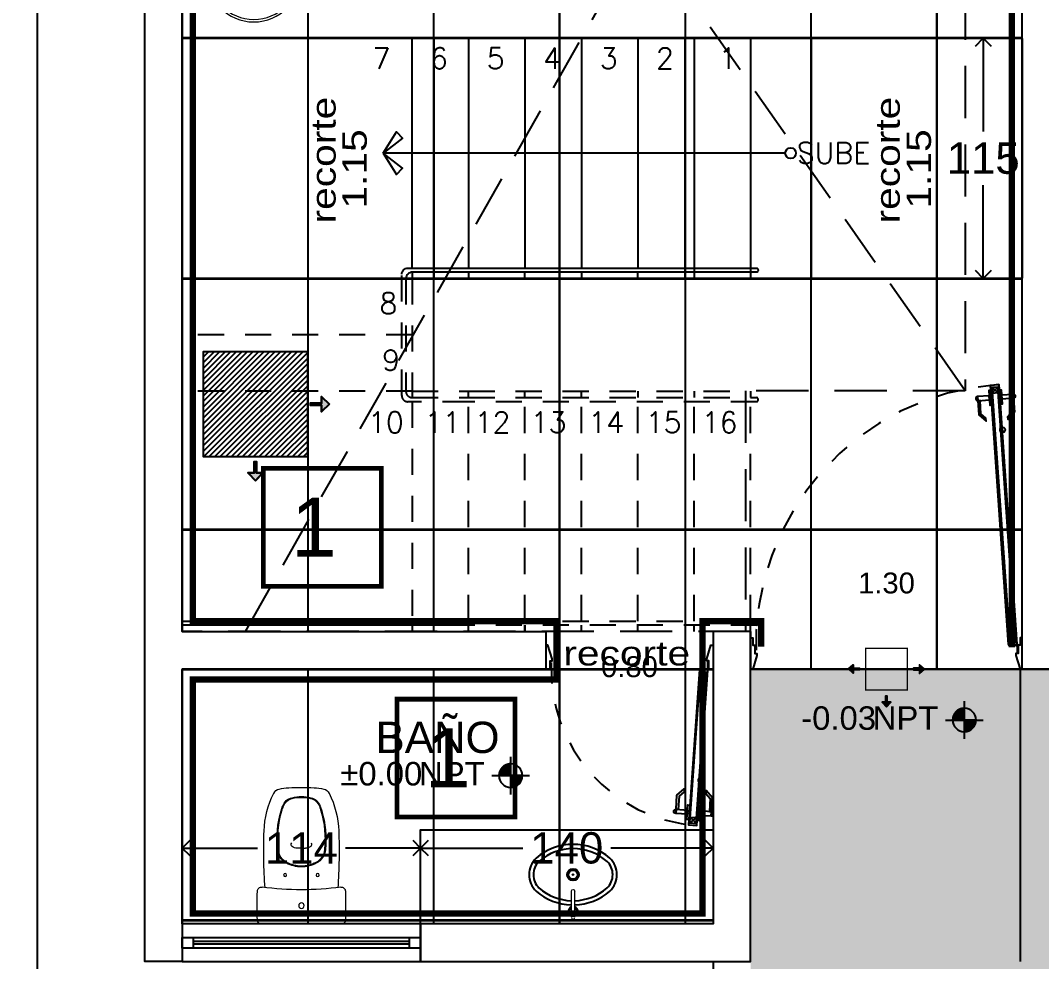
# Model space of a CAD drawing. Header units: metres. Extents: x 231 to 394, y -324 to -29.
# Drawn here: x 271.679 to 276.566, y -72.272 to -67.767 of the extents above; entities that cross this region are included whole.
import ezdxf
from ezdxf.enums import TextEntityAlignment as Align

# ---------------------------------------------------------------- set-up
doc = ezdxf.new("R2010")
doc.units = ezdxf.units.M
doc.header["$PDMODE"] = 35
for name, pattern in [('AR-01-REC$0$ACAD_ISO07W100', [3, 0, -3]), ('AR-01-REC$0$DASHED2', [0.375, 0.25, -0.125]), ('AR-01-REC$0$HIDDEN', [0.375, 0.25, -0.125]), ('DASHED2', [0.375, 0.25, -0.125]), ('HIDDEN', [0.375, 0.25, -0.125])]:
    doc.linetypes.add(name, pattern=pattern)
for name, color, linetype in [('A-ACABADOS PISOS', 1, 'Continuous'), ('A-CAMBIO DE ACABADO', 1, 'Continuous'), ('A-DESPIECE', 5, 'Continuous'), ('A-ESCALON', 1, 'Continuous'), ('A-EXTERIOR', 8, 'Continuous'), ('A-PISO', 30, 'Continuous'), ('A-PROY CERRAMIENTOS', 4, 'DASHED2'), ('A-TEXTOS', 7, 'Continuous'), ('A-TEXTOS 1', 8, 'Continuous'), ('A-ZOCLO', 30, 'Continuous'), ('AR-01-REC$0$A-DIM-VANOS', 8, 'Continuous'), ('AR-01-REC$0$A-ESCALON', 8, 'Continuous'), ('AR-01-REC$0$A-EXTERIOR', 8, 'Continuous'), ('AR-01-REC$0$A-MUEBLES FIJOS', 8, 'Continuous'), ('AR-01-REC$0$A-MUROS', 8, 'Continuous'), ('AR-01-REC$0$A-MUROS BAJOS', 8, 'Continuous'), ('AR-01-REC$0$A-PROY CERRAMIENTOS', 8, 'AR-01-REC$0$DASHED2'), ('AR-01-REC$0$A-PUERTAS', 8, 'Continuous'), ('AR-01-REC$0$A-TEXTOS', 8, 'Continuous'), ('AR-01-REC$0$A-VENTANAS', 8, 'Continuous'), ('AR-01-REC$0$Ar-Area', 8, 'Continuous'), ('AR-01-REC$0$Ar-Niveles', 8, 'Continuous'), ('AR-01-REC$0$Ar-Texto', 8, 'Continuous')]:
    doc.layers.add(name, color=color, linetype=linetype)
doc.layers.add('AR-01-REC$0$A-MUEBLES', color=8, linetype='Continuous', lineweight=0)
doc.styles.add('Anot_Arial', font='arial.ttf')
doc.styles.add('AR-01-REC$0$Anot_Arial', font='arial.ttf')
doc.styles.add('AR-01-REC$0$Standard', font='arial.ttf')
doc.styles.add('oK', font='romans.shx', dxfattribs={"height": 0.12})
doc.styles.get("Standard").update_dxf_attribs({"font": 'arial.ttf'})
doc.dimstyles.new('AR-01-REC$0$VANOS', dxfattribs={"dimtxt": 0.1, "dimasz": 0.05, "dimexe": 0, "dimexo": 0, "dimgap": 0.03, "dimtad": 0, "dimtih": 1, "dimtoh": 1, "dimzin": 0, "dimdsep": 46, "dimtxsty": 'AR-01-REC$0$Standard', "dimblk": 'AR-01-REC$0$_Dot', "dimcen": 0.09, "dimse1": 1, "dimse2": 1, "dimsd1": 1, "dimsd2": 1, "dimclrd": 256, "dimclre": 256, "dimclrt": 256, "dimazin": 0, "dimtfac": 1, "dimtix": 1, "dimtofl": 0, "dimtmove": 2, "dimatfit": 3, "dimldrblk": 'AR-01-REC$0$COTA', "dimfxl": 0, "dimtolj": 1, "dimtzin": 0, "dimlwd": 18, "dimarcsym": 0})
doc.dimstyles.new('DETALLE DE CAMBIOS', dxfattribs={"dimscale": 1.5, "dimtxt": 0.1, "dimasz": 0.05, "dimexe": 0.18, "dimexo": 0.0625, "dimgap": 0.035, "dimtad": 0, "dimtih": 1, "dimtoh": 1, "dimdec": 0, "dimlfac": 100, "dimzin": 0, "dimdsep": 46, "dimtxsty": 'Anot_Arial', "dimblk": 'OPEN90', "dimcen": 0.09, "dimse1": 1, "dimse2": 1, "dimclrd": 1, "dimclre": 4, "dimclrt": 1, "dimadec": 0, "dimazin": 0, "dimtfac": 1, "dimtdec": 0, "dimtix": 1, "dimtofl": 0, "dimtmove": 0, "dimatfit": 3, "dimldrblk": 'OPEN90', "dimfxl": 1, "dimtolj": 1, "dimtzin": 0, "dimarcsym": 0})
pattern_1 = [(0, (-2.923953, -1.1144057), (0, 0.0025), [])]

# ---------------------------------------------------------------- blocks, each defined once
blk = doc.blocks.new('AR-01-REC$0$Lámpara Piso 1')
at = {"layer": 'AR-01-REC$0$A-MUEBLES'}
for p, q in [((4242.8412, 1717.1998), (4242.8109, 1717.3207)), ((4242.8471, 1717.2009), (4242.8316, 1717.3245))]:
    blk.add_line(p, q, dxfattribs=at)
for radius in [0.2259, 0.2141, 0.1745, 0.0498, 0.0249]:
    blk.add_circle((4242.8532, 1717.1514), radius, dxfattribs=at)
blk = doc.blocks.new('*U72')
at = {"color": 0}
for p, q in [((-0.0659, -0.0643), (-0.026, -0.0671)), ((-0.0619, -0.0926), (-0.034, -0.0946)), ((-0.1086, -0.76), (-0.0807, -0.762)), ((-0.1165, -0.7875), (-0.0766, -0.7903))]:
    blk.add_line(p, q, dxfattribs=at)
at = {"color": 8, "linetype": 'ByBlock'}
for p, q in [((-0.0648, -0.576), (-0.0657, -0.59)), ((-0.0615, -0.5744), (-0.0628, -0.592))]:
    blk.add_line(p, q, dxfattribs=at)
at = {"color": 0}
for points in [[(-0.8, -0.0521), (-0.79, -0.0521), (-0.79, -0.0521), (-0.78, -0.0521), (-0.78, -0.0121), (-0.77, -0.0121), (-0.77, -0.0121), (-0.77, -0.0021), (-0.79, 0.0629), (-0.8, 0.0629), (-0.8, -0.0521)], [(0, -0.0521), (-0.01, -0.0521), (-0.01, -0.0521), (-0.02, -0.0521), (-0.02, -0.0121), (-0.03, -0.0121), (-0.03, -0.0121), (-0.03, -0.0021), (-0.01, 0.0629), (0, 0.0629), (0, -0.0521)], [(-0.025, -0.0471), (-0.025, -0.0121)], [(-0.1105, -0.7879), (-0.06, -0.0647)], [(-0.032, -0.0666), (-0.0826, -0.7899)], [(-0.0653, -0.0543), (-0.0649, -0.0493)], [(-0.03, -0.0518), (-0.0649, -0.0493)], [(-0.032, -0.0666), (-0.0619, -0.0926)], [(-0.034, -0.0946), (-0.06, -0.0647)], [(-0.0807, -0.762), (-0.1105, -0.7879)], [(-0.0826, -0.7899), (-0.1086, -0.76)]]:
    blk.add_lwpolyline(points, dxfattribs=at)
blk.add_lwpolyline([(-0.0253, -0.0571), (-0.0253, -0.0571), (-0.0653, -0.0543), (-0.1172, -0.7975), (-0.0773, -0.8003)], close=True, dxfattribs=at)
at = {"color": 8, "linetype": 'ByBlock'}
blk.add_lwpolyline([(-0.0599, -0.5959), (-0.0597, -0.5928, -1), (-0.0584, -0.5741), (-0.0582, -0.571, 1)], format="xyb", close=True, dxfattribs=at)
at = {"color": 0}
blk.add_lwpolyline([(-0.0582, -0.571), (-0.0599, -0.5959, 1)], format="xyb", close=True, dxfattribs=at)
at = {"color": 0, "linetype": 'ByBlock'}
blk.add_lwpolyline([(-0.0582, -0.571), (-0.0599, -0.5959, 1)], format="xyb", close=True, dxfattribs=at)
at = {"color": 8}
for points in [[(-0.1772, -0.7231), (-0.1725, -0.6558), (-0.1378, -0.6256), (-0.1388, -0.6397), (-0.1628, -0.6606), (-0.1672, -0.7238)], [(-0.0076, -0.735), (-0.0029, -0.6676), (-0.033, -0.633), (-0.034, -0.6471), (-0.0131, -0.6711), (-0.0176, -0.7343)], [(-0.1237, -0.7469), (-0.1786, -0.7431), (-0.1772, -0.7231), (-0.1223, -0.727)], [(-0.1155, -0.7725), (-0.1255, -0.7719), (-0.1206, -0.702), (-0.1106, -0.7027)], [(-0.0756, -0.7753), (-0.0656, -0.776), (-0.0607, -0.7062), (-0.0707, -0.7055)], [(-0.0639, -0.7511), (-0.009, -0.7549), (-0.0076, -0.735), (-0.0625, -0.7311)]]:
    blk.add_lwpolyline(points, close=True, dxfattribs=at)
for points in [[(-0.1772, -0.7231), (-0.1786, -0.7431, -1)], [(-0.0076, -0.735), (-0.009, -0.7549, 1)]]:
    blk.add_lwpolyline(points, format="xyb", close=True, dxfattribs=at)
at = {"color": 0}
blk.add_circle((-0.025, -0.0521), 0.005, dxfattribs=at)
at = {"color": 0, "linetype": 'AR-01-REC$0$ACAD_ISO07W100', "ltscale": 0.005}
blk.add_arc((-0.025, -0.0521), 0.75, 177.5868, 266, dxfattribs=at)
at = {"style": 'AR-01-REC$0$Anot_Arial', "flags": 1}
for tag, p in [('ESPACIO', (-0.8089, 0.5853)), ('TOPE', (-0.8089, 0.5124)), ('TIPO', (-0.8089, 0.4329)), ('NUMERO', (-0.8089, 0.3583)), ('MATERIAL', (-0.8089, 0.2753))]:
    blk.add_attdef(tag, p, '', height=0.0625, dxfattribs=at)
blk = doc.blocks.new('*U47')
at = {"color": 0}
for p, q in [((0.0659, -0.0943), (0.026, -0.0971)), ((0.0619, -0.1226), (0.034, -0.1246)), ((0.1514, -1.3163), (0.1115, -1.3191)), ((0.1435, -1.2888), (0.1155, -1.2907))]:
    blk.add_line(p, q, dxfattribs=at)
at = {"color": 8, "linetype": 'ByBlock'}
for p, q in [((0.0964, -1.1032), (0.0976, -1.1208)), ((0.0996, -1.1048), (0.1006, -1.1188))]:
    blk.add_line(p, q, dxfattribs=at)
at = {"color": 0}
for points in [[(0, -0.1171), (0.01, -0.1171), (0.01, -0.0821), (0.02, -0.0821), (0.02, -0.0421), (0.03, -0.0421), (0.03, -0.0421), (0.03, -0.0321), (0.01, 0.0329), (0, 0.0329), (0, -0.1171)], [(1.3, -0.1171), (1.29, -0.1171), (1.29, -0.0821), (1.28, -0.0821), (1.28, -0.0421), (1.27, -0.0421), (1.27, -0.0421), (1.27, -0.0321), (1.29, 0.0329), (1.3, 0.0329), (1.3, -0.1171)], [(0.025, -0.0771), (0.025, -0.0421)], [(0.03, -0.0818), (0.0649, -0.0793)], [(0.032, -0.0967), (0.0619, -0.1226)], [(0.032, -0.0967), (0.1175, -1.3187)], [(0.034, -0.1246), (0.06, -0.0947)], [(0.1454, -1.3167), (0.06, -0.0947)], [(0.0653, -0.0843), (0.0649, -0.0793)], [(0.1155, -1.2907), (0.1454, -1.3167)], [(0.1175, -1.3187), (0.1435, -1.2888)]]:
    blk.add_lwpolyline(points, dxfattribs=at)
blk.add_lwpolyline([(0.0253, -0.0871), (0.0253, -0.0871), (0.0653, -0.0843), (0.1521, -1.3263), (0.1122, -1.3291)], close=True, dxfattribs=at)
blk.add_lwpolyline([(0.093, -1.0998), (0.0948, -1.1247, -1)], format="xyb", close=True, dxfattribs=at)
at = {"color": 0, "linetype": 'ByBlock'}
blk.add_lwpolyline([(0.093, -1.0998), (0.0948, -1.1247, -1)], format="xyb", close=True, dxfattribs=at)
at = {"color": 8, "linetype": 'ByBlock'}
blk.add_lwpolyline([(0.0948, -1.1247), (0.0946, -1.1216, 1), (0.0932, -1.1029), (0.093, -1.0998, -1)], format="xyb", close=True, dxfattribs=at)
at = {"color": 8}
for points in [[(0.0425, -1.2638), (0.0378, -1.1964), (0.0679, -1.1617), (0.0689, -1.1758), (0.048, -1.1999), (0.0524, -1.2631)], [(0.2121, -1.2519), (0.2073, -1.1846), (0.1727, -1.1544), (0.1736, -1.1685), (0.1977, -1.1894), (0.2021, -1.2526)], [(0.0987, -1.2799), (0.0439, -1.2837), (0.0425, -1.2638), (0.0973, -1.2599)], [(0.1105, -1.3041), (0.1005, -1.3048), (0.0956, -1.235), (0.1056, -1.2343)], [(0.1504, -1.3013), (0.1603, -1.3006), (0.1554, -1.2308), (0.1455, -1.2315)], [(0.1586, -1.2757), (0.2135, -1.2719), (0.2121, -1.2519), (0.1572, -1.2557)]]:
    blk.add_lwpolyline(points, close=True, dxfattribs=at)
for points in [[(0.0425, -1.2638), (0.0439, -1.2837, -1)], [(0.2121, -1.2519), (0.2135, -1.2719, 1)]]:
    blk.add_lwpolyline(points, format="xyb", close=True, dxfattribs=at)
at = {"color": 0}
blk.add_circle((0.025, -0.0821), 0.005, dxfattribs=at)
at = {"color": 0, "linetype": 'AR-01-REC$0$ACAD_ISO07W100', "ltscale": 0.005}
blk.add_arc((0.025, -0.0821), 1.25, 274, 2.4132, dxfattribs=at)
at = {"style": 'AR-01-REC$0$Anot_Arial', "flags": 1}
for tag, p in [('ESPACIO', (0.5186, 0.5853)), ('TOPE', (0.5186, 0.5124)), ('TIPO', (0.5186, 0.4329)), ('NUMERO', (0.5186, 0.3583)), ('MATERIAL', (0.5186, 0.2753))]:
    blk.add_attdef(tag, p, '', height=0.0625, dxfattribs=at)
blk = doc.blocks.new('*U63')
at = {"color": 0}
for points in [[(0, -0.02), (0.8765, -0.02), (0.8765, 0.02), (0, 0.02)], [(0, -0.02), (0.04, -0.02), (0.04, 0.02), (0, 0.02)], [(0.8765, 0.02), (0.8365, 0.02), (0.8365, -0.02), (0.8765, -0.02)]]:
    blk.add_lwpolyline(points, close=True, dxfattribs=at)
at = {"color": 8}
for points in [[(0.04, 0.005), (0.8365, 0.005)], [(0.04, -0.005), (0.8365, -0.005)]]:
    blk.add_lwpolyline(points, dxfattribs=at)
at = {"style": 'AR-01-REC$0$Anot_Arial', "flags": 1}
for tag, p in [('ESPACIO', (0.1591, 0.4028)), ('TIPO', (0.1591, 0.3233)), ('NUMERO', (0.1591, 0.2487)), ('MATERIAL', (0.1591, 0.1668))]:
    blk.add_attdef(tag, p, '', height=0.0625, dxfattribs=at)
blk = doc.blocks.new('*U28')
at = {"layer": 'AR-01-REC$0$Ar-Niveles'}
h = blk.add_hatch(dxfattribs=at)
h.set_pattern_fill('_USER', color=256, scale=0.0025, style=0, pattern_type=0)
h.set_pattern_definition(pattern_1)
h.paths.add_polyline_path([(-2.549, -0.364), (-2.549, -0.739), (-2.174, -0.739, 0.414214)])
h = blk.add_hatch(dxfattribs=at)
h.set_pattern_fill('_USER', color=256, scale=0.0025, style=0, pattern_type=0)
h.set_pattern_definition(pattern_1)
h.paths.add_polyline_path([(-2.549, -0.364), (-2.549, -0.739), (-2.174, -0.739, 0.414214)])
h = blk.add_hatch(dxfattribs=at)
h.set_pattern_fill('_USER', color=256, scale=0.0025, style=0, pattern_type=0)
h.set_pattern_definition([(0, (-2.923953, -1.1144057), (0, 0.0025), [])])
h.paths.add_polyline_path([(-2.549, -0.739), (-2.924, -0.739, 0.414214), (-2.549, -1.114)])
for p, q in [((-2.549, -1.339), (-2.549, -0.139)), ((-1.949, -0.739), (-3.149, -0.739))]:
    blk.add_line(p, q, dxfattribs=at)
blk.add_circle((-2.549, -0.739), 0.375, dxfattribs=at)
at = {"layer": 'AR-01-REC$0$Ar-Area', "style": 'AR-01-REC$0$Anot_Arial', "flags": 1}
blk.add_attdef('ESP_AREA', text='', height=0.75, dxfattribs=at).set_placement((0, -2.5), align=Align.BOTTOM_CENTER)
at = {"layer": 'AR-01-REC$0$Ar-Niveles', "style": 'AR-01-REC$0$Anot_Arial'}
for tag, p in [('NIV_TIPO', (-1.78, -1.052)), ('VAL_NIV', (0.283, -1.052))]:
    blk.add_attdef(tag, p, '', height=0.75, dxfattribs=at)
at = {"layer": 'AR-01-REC$0$Ar-Texto', "style": 'AR-01-REC$0$Anot_Arial'}
for tag, p in [('ID_ESP01', (0, 1.5)), ('ID_ESP02', (0, 0))]:
    blk.add_attdef(tag, text='', height=1, dxfattribs=at).set_placement(p, align=Align.BOTTOM_CENTER)
blk = doc.blocks.new('AR-01-REC$0$GO-IN')
at = {"layer": 'AR-01-REC$0$A-MUEBLES'}
for p, q in [((-0.1971, 0), (0, 0)), ((0, 0), (0, 0)), ((0.1971, 0), (0, 0)), ((0, -0.372), (-0.0207, -0.372)), ((0, -0.372), (0.0207, -0.372))]:
    blk.add_line(p, q, dxfattribs=at)
for centre, radius in [((0, -0.09), 0.0135), ((-0.08, -0.24), 0.0075), ((0.08, -0.24), 0.0075)]:
    blk.add_circle(centre, radius, dxfattribs=at)
for centre, radius, start, end in [((2.285, -0.084), 2.502, 178.4999, 181.7705), ((-0.1971, -0.019), 0.019, 90, 178.4999), ((0.1971, -0.019), 0.019, 1.5001, 90), ((-2.285, -0.084), 2.502, 358.2295, 1.5001), ((-0.1958, -0.1607), 0.02, 181.7705, 277.4115), ((0, -1.666), 1.498, 90, 97.4115), ((2.315, -0.3602), 2.5, 175.7895, 182.2108), ((0, -1.666), 1.498, 82.5885, 90), ((-2.315, -0.3602), 2.5, 357.7892, 4.2105), ((0.1958, -0.1607), 0.02, 262.5885, 358.2295), ((-0.033, -0.3733), 0.085, 118.1012, 174.3336), ((0, -0.435), 0.155, 90, 118.1012), ((0, -0.435), 0.151, 90, 118.1012), ((0, -0.435), 0.155, 61.8988, 90), ((0, -0.435), 0.151, 61.8988, 90), ((0.033, -0.3733), 0.085, 5.6664, 61.8988), ((-0.033, -0.3733), 0.081, 118.1012, 174.3336), ((0.033, -0.3733), 0.081, 5.6664, 61.8988), ((0.38, -0.4142), 0.5, 174.3336, 196.4495), ((0.38, -0.4142), 0.496, 174.3336, 196.4495), ((-0.038, -0.39), 0.012, 128.2132, 217.5723), ((-0.0207, -0.412), 0.04, 90, 128.2132), ((0.0207, -0.412), 0.04, 51.7868, 90), ((0.038, -0.39), 0.012, 322.4277, 51.7868), ((-0.38, -0.4142), 0.496, 343.5505, 5.6664), ((-0.38, -0.4142), 0.5, 343.5505, 5.6664), ((0.2665, -0.4393), 0.45, 182.2108, 206.6241), ((-0.2665, -0.4393), 0.45, 333.3759, 357.7892), ((0.2649, -0.4482), 0.38, 196.4495, 200.1007), ((0.2649, -0.4482), 0.376, 196.4495, 200.1007), ((-0.031, -0.5565), 0.0649, 200.1007, 256.7352), ((-0.031, -0.5565), 0.0609, 200.1007, 256.7352), ((0.031, -0.5565), 0.0609, 283.2648, 339.8993), ((0.031, -0.5565), 0.0649, 283.2648, 339.8993), ((-0.2649, -0.4482), 0.376, 339.8993, 343.5505), ((-0.2649, -0.4482), 0.38, 339.8993, 343.5505), ((-0.1, -0.623), 0.04, 206.6241, 256.4771), ((0, -0.425), 0.2, 256.7352, 270), ((0, -0.425), 0.196, 256.7352, 270), ((0, -0.425), 0.196, 270, 283.2648), ((0, -0.425), 0.2, 270, 283.2648), ((0.1, -0.623), 0.04, 283.5229, 333.3759), ((-0.0509, -0.4188), 0.25, 256.477, 267.3481), ((0, 0.68), 1.35, 267.3481, 270), ((0, 0.68), 1.35, 270, 272.6519), ((0.0509, -0.4188), 0.25, 272.6519, 283.523)]:
    blk.add_arc(centre, radius, start, end, dxfattribs=at)
blk = doc.blocks.new('*D88')
at = {"layer": 'Defpoints', "color": 0, "transparency": 16777216}
for p in [(275.1735, -70.4607), (275.1735, -70.8723), (276.4735, -70.8723)]:
    blk.add_point(p, dxfattribs=at)
at = {"layer": 'AR-01-REC$0$A-DIM-VANOS', "transparency": 16777216, "insert": (275.8235, -70.4607), "char_height": 0.1, "attachment_point": 5, "style": 'AR-01-REC$0$Standard'}
blk.add_mtext('\\A1;1.30', dxfattribs=at)
blk = doc.blocks.new('AR-01-REC$0$_Dot')
at = {"color": 0, "linetype": 'ByBlock', "lineweight": -2}
blk.add_line((-0.5, 0), (-1, 0), dxfattribs=at)
at = {"color": 0, "linetype": 'ByBlock', "const_width": 0.5}
blk.add_lwpolyline([(-0.25, 0, 1), (0.25, 0, 1)], format="xyb", close=True, dxfattribs=at)
blk = doc.blocks.new('AR-01-REC$0$COTA')
blk.add_line((-2.926, 0), (0, 0))
blk.add_lwpolyline([(-1.414, 0), (-1.414, -0.354), (0, -0.354), (0, 0)], close=True)
blk.add_solid([(-1.414, 0), (-1.414, -0.354), (0, 0), (0, -0.354)])
blk = doc.blocks.new('*D75')
at = {"layer": 'Defpoints', "color": 0, "transparency": 16777216}
for p in [(274.1935, -70.6923), (274.9935, -70.6923), (274.1935, -70.8612)]:
    blk.add_point(p, dxfattribs=at)
at = {"layer": 'AR-01-REC$0$A-DIM-VANOS', "transparency": 16777216, "insert": (274.5935, -70.8612), "char_height": 0.1, "attachment_point": 5, "style": 'AR-01-REC$0$Standard'}
blk.add_mtext('\\A1;0.80', dxfattribs=at)
blk = doc.blocks.new('*D76')
at = {"layer": 'Defpoints', "color": 0, "transparency": 16777216}
for p in [(272.4535, -71.9756), (272.4535, -72.0923), (284.0875, -72.0923)]:
    blk.add_point(p, dxfattribs=at)
at = {"layer": 'AR-01-REC$0$A-DIM-VANOS', "transparency": 16777216, "insert": (278.2705, -71.9756), "char_height": 0.1, "attachment_point": 5, "style": 'AR-01-REC$0$Standard'}
blk.add_mtext('\\A1;11.63', dxfattribs=at)
blk = doc.blocks.new('A$C7F1E1069')
h = blk.add_hatch(color=1)
h.dxf.hatch_style = 1
h.paths.add_polyline_path([(-0.225, 0), (-0.225, 0.225), (0.225, 0.225), (0.225, 0)])
at = {"color": 1, "const_width": 0.015}
for points in [[(-0.225, 0), (-0.225, 0.225), (0.225, 0.225), (0.225, 0)], [(0.225, -0.225), (0.225, 0), (-0.225, 0), (-0.225, -0.225)]]:
    blk.add_lwpolyline(points, close=True, dxfattribs=at)
blk = doc.blocks.new('r')
h = blk.add_hatch(color=5)
h.dxf.hatch_style = 1
h.paths.add_polyline_path([(1655.762, 468.449), (1655.668, 468.348), (1655.746, 468.348), (1655.746, 468.2), (1655.778, 468.2), (1655.778, 468.348), (1655.856, 468.348)])
at = {"color": 5}
for points in [[(1655.762, 468.456), (1655.658, 468.343), (1655.742, 468.343), (1655.742, 468.196), (1655.782, 468.196), (1655.782, 468.343), (1655.866, 468.343)], [(1655.762, 468.449), (1655.668, 468.348), (1655.746, 468.348), (1655.746, 468.2), (1655.778, 468.2), (1655.778, 468.348), (1655.856, 468.348)]]:
    blk.add_lwpolyline(points, close=True, dxfattribs=at)
blk = doc.blocks.new('CAMBIO DE PISO')
at = {"layer": 'A-CAMBIO DE ACABADO', "xscale": 0.7388581055550709, "yscale": 0.7388581055550709, "zscale": 0.7388581055550709}
blk.add_blockref('A$C7F1E1069', (183.6012, 19.2264), dxfattribs=at)
at = {"layer": 'A-DESPIECE', "xscale": -0.3310084312886717, "yscale": 0.3310084312886717, "zscale": 0.3310084312886717}
blk.add_blockref('r', (731.6723, -135.5343), dxfattribs=at)
at = {"layer": 'A-DESPIECE', "yscale": 0.3310084312886717, "zscale": 0.3310084312886717}
for p, xscale, rotation in [((338.3619, -528.8457), 0.3310084312886717, 90), ((28.8405, -528.8447), -0.3310084312886717, 270)]:
    blk.add_blockref('r', p, dxfattribs=dict(at, xscale=xscale, rotation=rotation))
blk = doc.blocks.new('FLCH')
for points in [[(0, 1.95), (-0.1022, 1.8866), (-0.0718, 1.8576), (0, 1.95)], [(0, 1.95), (0.1022, 1.8866), (0.0718, 1.8576), (0, 1.95)], [(0, 0.0256), (0, 1.95)]]:
    blk.add_lwpolyline(points)
blk.add_circle((0, 0), 0.0256)
blk = doc.blocks.new('_Open90')
at = {"color": 0, "linetype": 'ByBlock', "lineweight": -2}
for p, q in [((0, 0), (-1, 0)), ((-0.5, 0.5), (0, 0)), ((0, 0), (-0.5, -0.5))]:
    blk.add_line(p, q, dxfattribs=at)
blk = doc.blocks.new('*D116')
at = {"layer": 'A-PISO', "color": 1, "lineweight": -2, "ltscale": 100, "transparency": 16777216}
for p, q in [((276.2865, -67.9273), (276.2865, -68.2982)), ((276.2865, -68.9273), (276.2865, -68.5563))]:
    blk.add_line(p, q, dxfattribs=at)
at = {"layer": 'Defpoints', "color": 0, "ltscale": 100, "transparency": 16777216}
for p in [(276.4735, -67.8523), (276.2865, -69.0023), (276.4235, -69.0023)]:
    blk.add_point(p, dxfattribs=at)
at = {"layer": 'A-PISO', "color": 1, "lineweight": -2, "ltscale": 100, "transparency": 16777216, "xscale": 0.07500000000000001, "yscale": 0.07500000000000001, "zscale": 0.07500000000000001}
for p, rotation in [((276.2865, -67.8523), 90), ((276.2865, -69.0023), 270)]:
    blk.add_blockref('_Open90', p, dxfattribs=dict(at, rotation=rotation))
at = {"layer": 'A-PISO', "color": 1, "ltscale": 100, "transparency": 16777216, "insert": (276.2865, -68.4273), "char_height": 0.15, "attachment_point": 5, "style": 'Anot_Arial'}
blk.add_mtext('\\A1;115', dxfattribs=at)
blk = doc.blocks.new('*D135')
at = {"layer": 'A-PISO', "color": 1, "lineweight": -2, "ltscale": 100, "transparency": 16777216}
for p, q in [((273.6685, -71.729), (274.0826, -71.729)), ((274.9185, -71.729), (274.5044, -71.729))]:
    blk.add_line(p, q, dxfattribs=at)
at = {"layer": 'Defpoints', "color": 0, "ltscale": 100, "transparency": 16777216}
for p in [(274.9935, -71.729), (273.5935, -72.0923), (274.9935, -72.0923)]:
    blk.add_point(p, dxfattribs=at)
at = {"layer": 'A-PISO', "color": 1, "lineweight": -2, "ltscale": 100, "transparency": 16777216, "xscale": 0.07500000000000001, "yscale": 0.07500000000000001, "zscale": 0.07500000000000001, "rotation": 180}
blk.add_blockref('_Open90', (273.5935, -71.729), dxfattribs=at)
at = {"layer": 'A-PISO', "color": 1, "lineweight": -2, "ltscale": 100, "transparency": 16777216, "xscale": 0.07500000000000001, "yscale": 0.07500000000000001, "zscale": 0.07500000000000001}
blk.add_blockref('_Open90', (274.9935, -71.729), dxfattribs=at)
at = {"layer": 'A-PISO', "color": 1, "ltscale": 100, "transparency": 16777216, "insert": (274.2935, -71.729), "char_height": 0.15, "attachment_point": 5, "style": 'Anot_Arial'}
blk.add_mtext('\\A1;140', dxfattribs=at)
blk = doc.blocks.new('*D136')
at = {"layer": 'A-PISO', "color": 1, "lineweight": -2, "ltscale": 100, "transparency": 16777216}
for p, q in [((272.5285, -71.729), (272.8126, -71.729)), ((273.5185, -71.729), (273.2343, -71.729))]:
    blk.add_line(p, q, dxfattribs=at)
at = {"layer": 'Defpoints', "color": 0, "ltscale": 100, "transparency": 16777216}
for p in [(272.4535, -71.729), (273.5935, -71.729), (272.4535, -72.0923)]:
    blk.add_point(p, dxfattribs=at)
at = {"layer": 'A-PISO', "color": 1, "lineweight": -2, "ltscale": 100, "transparency": 16777216, "xscale": 0.07500000000000001, "yscale": 0.07500000000000001, "zscale": 0.07500000000000001, "rotation": 180}
blk.add_blockref('_Open90', (272.4535, -71.729), dxfattribs=at)
at = {"layer": 'A-PISO', "color": 1, "lineweight": -2, "ltscale": 100, "transparency": 16777216, "xscale": 0.07500000000000001, "yscale": 0.07500000000000001, "zscale": 0.07500000000000001}
blk.add_blockref('_Open90', (273.5935, -71.729), dxfattribs=at)
at = {"layer": 'A-PISO', "color": 1, "ltscale": 100, "transparency": 16777216, "insert": (273.0235, -71.729), "char_height": 0.15, "attachment_point": 5, "style": 'Anot_Arial'}
blk.add_mtext('\\A1;114', dxfattribs=at)

msp = doc.modelspace()

# ---------------------------------------------------------------- hatches: boundary and pattern name
at = {"layer": 'A-DESPIECE'}
h = msp.add_hatch(dxfattribs=at)
h.set_pattern_fill('ANSI31', color=256, scale=0.150068)
h.set_pattern_definition([(45, (257.991483, -64.761024), (-0.013264287, 0.013264287), [])])
h.paths.add_polyline_path([(272.5532, -69.3541), (272.5532, -69.8544), (273.0535, -69.8544), (273.0535, -69.3541)])
at = {"layer": 'A-EXTERIOR', "ltscale": 100, "transparency": 33554559}
h = msp.add_hatch(dxfattribs=at)
h.set_pattern_fill('AR-CONC', color=256, scale=0.0025)
h.set_pattern_definition([(50, (16.63057, 0), (0.45546167, -0.0398477), [0.047625, -0.523875]), (355, (16.63057, 0), (-0.08810855, 0.4776421), [0.0381, -0.41910146]), (100.45144, (16.66853, -0.0033), (0.3673531, 0.4377944), [0.040475, -0.4452256]), (46.1842, (16.63057, 0.127), (0.6776976, -0.1051058), [0.0714375, -0.7858125]), (96.63556, (16.68705, 0.11824), (0.5935103, 0.6185653), [0.0607126, -0.667839]), (351.18415, (16.6306, 0.127), (0.5935103, 0.6185653), [0.05715, -0.6286493]), (21, (16.69407, 0.09525), (0.379036, -0.255663), [0.047625, -0.523875]), (326, (16.69407, 0.09525), (0.1545051, 0.4604699), [0.0381, -0.4191]), (71.45144, (16.72566, 0.07394), (0.53354105, 0.2048069), [0.040475, -0.44522484]), (37.5, (16.63057, 0), (0.00772151, 0.2113876), [0, -0.41402, 0, -0.42545, 0, -0.4206875]), (7.5, (16.63057, 0), (0.16704916, 0.25045144), [0, -0.24257, 0, -0.404495, 0, -0.1603375]), (327.5, (16.48897, 0), (0.33897649, -0.01432186), [0, -0.15875, 0, -0.4953, 0, -0.657225]), (317.5, (16.42547, 0), (0.37032295, 0.06356623), [0, -0.206375, 0, -0.32893, 0, -0.466725])])
h.paths.add_polyline_path([(282.2735, -76.8723), (275.1735, -76.8723), (275.1735, -70.8723), (281.1935, -70.8723), (281.1935, -60.5523), (282.2735, -60.5523), (282.2735, -70.6923), (282.0935, -70.6923)])

# ---------------------------------------------------------------- linework, layer by layer
at = {"layer": 'A-ACABADOS PISOS'}
msp.add_lwpolyline([(271.7596, -55.2089), (293.173, -55.2089), (293.173, -86.2648), (271.7596, -86.2648)], close=True, dxfattribs=at)
at = {"layer": 'A-ACABADOS PISOS', "const_width": 0.0226}
for points in [[(273.4059, -70.4764), (272.8411, -70.4764), (272.8411, -69.9117), (273.4059, -69.9117)], [(274.0462, -71.5808), (273.4814, -71.5808), (273.4814, -71.016), (274.0462, -71.016)]]:
    msp.add_lwpolyline(points, close=True, dxfattribs=at)
at = {"layer": 'A-DESPIECE'}
msp.add_lwpolyline([(273.0535, -69.3541), (272.5532, -69.3541), (272.5532, -69.8544), (273.0535, -69.8544)], close=True, dxfattribs=at)
at = {"layer": 'A-ESCALON', "color": 8, "linetype": 'HIDDEN', "ltscale": 0.5}
msp.add_line((273.5535, -69.0023), (273.5535, -69.5723), dxfattribs=at)
at = {"layer": 'A-ESCALON', "color": 8, "linetype": 'HIDDEN', "ltscale": 0.25}
msp.add_line((275.1735, -70.6923), (275.1735, -70.6923), dxfattribs=at)
at = {"layer": 'A-ESCALON', "color": 8}
for points in [[(272.4535, -70.6623), (272.4535, -67.8523), (275.1735, -67.8523)], [(273.5535, -68.9523), (273.5535, -67.8523)], [(273.8235, -67.8523), (273.8235, -68.9523)], [(274.0935, -67.8523), (274.0935, -68.9523)], [(274.3635, -67.8523), (274.3635, -68.9523)], [(274.6335, -67.8523), (274.6335, -68.9523)], [(274.9035, -67.8523), (274.9035, -69.0023)], [(275.1735, -67.8523), (275.1735, -69.0023)], [(273.5535, -69.0023), (272.4535, -69.0023)], [(273.5535, -68.9723), (273.5535, -69.0023)], [(273.5535, -69.0023), (275.1735, -69.0023), (275.1735, -69.0023)], [(273.8235, -68.9723), (273.8235, -69.0023)], [(274.0935, -69.0023), (274.0935, -68.9723)], [(274.3635, -68.9723), (274.3635, -69.0023)], [(274.6335, -69.0023), (274.6335, -68.9723)], [(272.4535, -70.6423), (273.8235, -70.6423)], [(273.8235, -70.6623), (272.4535, -70.6623)], [(273.5535, -70.6623), (273.5535, -70.6923)]]:
    msp.add_lwpolyline(points, dxfattribs=at)
msp.add_lwpolyline([(273.5035, -68.9823, -0.414214), (273.5335, -68.9523), (275.2035, -68.9523, -0.643192), (275.2035, -68.9723), (273.5535, -68.9723, 0.414214), (273.5235, -69.0023)], format="xyb", dxfattribs=at)
at = {"layer": 'A-ESCALON', "color": 8, "linetype": 'HIDDEN', "ltscale": 0.5}
for points in [[(273.8235, -69.5923), (273.5335, -69.5923, -0.414214), (273.5035, -69.5623), (273.5035, -68.9823)], [(273.5235, -69.0023), (273.5235, -69.5423, 0.414214), (273.5535, -69.5723), (273.8235, -69.5723)], [(273.8235, -69.5723), (275.2035, -69.5723, -0.643192), (275.2035, -69.5923), (273.8235, -69.5923)], [(273.8235, -70.6423), (275.2035, -70.6423, -0.587505), (275.2035, -70.6623), (273.8235, -70.6623)]]:
    msp.add_lwpolyline(points, format="xyb", dxfattribs=at)
for points in [[(273.5535, -69.2723), (272.4535, -69.2723)], [(273.5535, -69.5423), (272.4535, -69.5423)], [(273.5535, -69.5423), (273.8235, -69.5423)], [(273.8235, -69.5723), (273.8235, -69.5423)], [(273.8235, -69.5423), (275.1735, -69.5423), (275.1735, -69.5723)], [(273.5535, -69.5923), (273.5535, -70.6423)], [(273.8235, -70.6423), (273.8235, -69.5923)], [(274.0935, -70.6423), (274.0935, -69.5923)], [(274.3635, -70.6423), (274.3635, -69.5923)], [(274.6335, -70.6423), (274.6335, -69.5923)], [(274.9035, -70.6423), (274.9035, -69.5923)], [(275.1735, -70.6423), (275.1735, -69.5923)], [(273.8235, -70.6923), (273.8235, -70.6623)], [(274.0935, -70.6923), (274.0935, -70.6623)], [(274.3635, -70.6923), (274.3635, -70.6623)], [(274.6335, -70.6923), (274.6335, -70.6623)], [(274.9035, -70.6923), (274.9035, -70.6623)], [(275.1735, -70.6923), (275.1735, -70.6623)]]:
    msp.add_lwpolyline(points, dxfattribs=at)
at = {"layer": 'A-ESCALON', "color": 8, "linetype": 'HIDDEN'}
for points in [[(274.0935, -69.5723), (274.0935, -69.5423)], [(274.3635, -69.5723), (274.3635, -69.5423)], [(274.6335, -69.5423), (274.6335, -69.5723)], [(274.9035, -69.5423), (274.9035, -69.5723)], [(275.1735, -70.6923), (272.4535, -70.6923)]]:
    msp.add_lwpolyline(points, dxfattribs=at)
at = {"layer": 'A-PISO', "ltscale": 100}
for p, q in [((275.1735, -70.6923), (275.1735, -70.8723)), ((274.9935, -72.2723), (275.1735, -72.2723))]:
    msp.add_line(p, q, dxfattribs=at)
at = {"layer": 'A-PISO', "color": 8, "ltscale": 100}
msp.add_line((276.4635, -70.8723), (276.4635, -72.2723), dxfattribs=at)
at = {"layer": 'A-PISO', "ltscale": 100}
msp.add_lwpolyline([(275.1735, -72.2723), (275.1735, -70.8723), (281.1935, -70.8723), (281.1935, -60.5523), (282.2735, -60.5523), (282.2735, -70.6923), (282.2735, -70.6923), (282.2735, -76.8723), (274.9935, -76.8722), (275.1735, -76.8722)], dxfattribs=at)
at = {"layer": 'A-PISO'}
for points in [[(272.4535, -66.6523), (273.0535, -66.6523), (273.0535, -67.8503), (272.4535, -67.8503)], [(273.0555, -66.6523), (273.6555, -66.6523), (273.6555, -67.8503), (273.0555, -67.8503)], [(273.6575, -66.6523), (274.2575, -66.6523), (274.2575, -67.8503), (273.6575, -67.8503)], [(274.2595, -66.6523), (274.8595, -66.6523), (274.8595, -67.8503), (274.2595, -67.8503)], [(274.8615, -66.6523), (275.4615, -66.6523), (275.4615, -67.8503), (274.8615, -67.8503)], [(275.4635, -66.6523), (276.0635, -66.6523), (276.0635, -67.8503), (275.4635, -67.8503)], [(272.4535, -67.8523), (273.0535, -67.8523), (273.0535, -69.0023), (272.4535, -69.0023)], [(273.0555, -67.8523), (273.6555, -67.8523), (273.6555, -69.0023), (273.0555, -69.0023)], [(273.6575, -67.8523), (274.2575, -67.8523), (274.2575, -69.0023), (273.6575, -69.0023)], [(274.2595, -67.8523), (274.8595, -67.8523), (274.8595, -69.0023), (274.2595, -69.0023)], [(274.8615, -67.8523), (275.4615, -67.8523), (275.4615, -69.0023), (274.8615, -69.0023)], [(275.4635, -67.8523), (276.0635, -67.8523), (276.0635, -69.0023), (275.4635, -69.0023)], [(272.4535, -69.0043), (273.0535, -69.0043), (273.0535, -70.2043), (272.4535, -70.2043)], [(273.0555, -69.0043), (273.6555, -69.0043), (273.6555, -70.2043), (273.0555, -70.2043)], [(273.6575, -69.0043), (274.2575, -69.0043), (274.2575, -70.2043), (273.6575, -70.2043)], [(274.2595, -69.0043), (274.8595, -69.0043), (274.8595, -70.2043), (274.2595, -70.2043)], [(274.8615, -69.0043), (275.4615, -69.0043), (275.4615, -70.2043), (274.8615, -70.2043)], [(275.4635, -69.0043), (276.0635, -69.0043), (276.0635, -70.2043), (275.4635, -70.2043)], [(274.2595, -70.2063), (274.8595, -70.2063), (274.8595, -70.8723), (274.2595, -70.8723)], [(272.4535, -70.8743), (273.0535, -70.8743), (273.0535, -72.0743), (272.4535, -72.0743)], [(273.0555, -70.8743), (273.6555, -70.8743), (273.6555, -72.0743), (273.0555, -72.0743)], [(273.6575, -70.8743), (274.2575, -70.8743), (274.2575, -72.0743), (273.6575, -72.0743)], [(274.2595, -70.8743), (274.8595, -70.8743), (274.8595, -72.0743), (274.2595, -72.0743)], [(274.8615, -70.8743), (274.9935, -70.8743), (274.9935, -72.0743), (274.8615, -72.0743)], [(272.4535, -72.0763), (273.0535, -72.0763), (273.0535, -72.0923), (272.4535, -72.0923)], [(273.0555, -72.0763), (273.6555, -72.0763), (273.6555, -72.0923), (273.0555, -72.0923)], [(273.6575, -72.0763), (274.2575, -72.0763), (274.2575, -72.0923), (273.6575, -72.0923)], [(274.2595, -72.0763), (274.8595, -72.0763), (274.8595, -72.0923), (274.2595, -72.0923)], [(274.8615, -72.0763), (274.9935, -72.0763), (274.9935, -72.0923), (274.8615, -72.0923)]]:
    msp.add_lwpolyline(points, close=True, dxfattribs=at)
for points in [[(276.4735, -67.8503), (276.0655, -67.8503), (276.0655, -66.6523), (276.4735, -66.6523)], [(276.4735, -69.0023), (276.0655, -69.0023), (276.0655, -67.8523), (276.4735, -67.8523)], [(276.4735, -70.2043), (276.0655, -70.2043), (276.0655, -69.0043), (276.4735, -69.0043)], [(272.4535, -70.6923), (272.4535, -70.2063), (273.0535, -70.2063), (273.0535, -70.6923)], [(273.0555, -70.6923), (273.0555, -70.2063), (273.6555, -70.2063), (273.6555, -70.6923)], [(273.6575, -70.6923), (273.6575, -70.2063), (274.2575, -70.2063), (274.2575, -70.8723), (274.1935, -70.8723)], [(274.9935, -70.8723), (274.8615, -70.8723), (274.8615, -70.2063), (275.4615, -70.2063), (275.4615, -70.8723)], [(275.4635, -70.8723), (275.4635, -70.2063), (276.0635, -70.2063), (276.0635, -70.8723)], [(276.0655, -70.8723), (276.0655, -70.2063), (276.4735, -70.2063)]]:
    msp.add_lwpolyline(points, dxfattribs=at)
at = {"layer": 'A-PISO', "color": 1, "ltscale": 100, "const_width": 0.01}
for points in [[(272.4535, -69.0023), (272.4535, -67.8523)], [(273.0555, -69.0023), (273.0555, -67.8523)], [(273.6575, -69.0023), (273.6575, -67.8523)], [(274.2595, -69.0023), (274.2595, -67.8523)], [(274.8595, -69.0023), (274.8595, -67.8523)], [(275.4635, -69.0023), (275.4635, -67.8523)], [(276.0655, -69.0023), (276.0655, -67.8523)], [(276.4735, -69.0023), (276.4735, -67.8523)], [(274.9935, -70.8743), (274.1935, -70.8743)]]:
    msp.add_lwpolyline(points, dxfattribs=at)
at = {"layer": 'A-PISO', "ltscale": 100}
msp.add_circle((268.4684, -66.1867), 37.5515, dxfattribs=at)
at = {"layer": 'A-PROY CERRAMIENTOS', "color": 8}
msp.add_lwpolyline([(272.4535, -64.61), (276.2001, -64.6102), (276.2001, -69.5396), (275.1491, -69.5396), (275.1491, -70.6924)], dxfattribs=at)
at = {"layer": 'A-ZOCLO', "const_width": 0.03}
for points in [[(274.2435, -70.6923), (274.2435, -70.6423), (272.5035, -70.6423), (272.5035, -60.7823), (273.0535, -60.7823)], [(276.7035, -66.3223), (276.7035, -66.2723), (276.4235, -66.2723), (276.4235, -70.7685)], [(275.2235, -70.7652), (275.2235, -70.6423), (274.9435, -70.6423), (274.9435, -70.6923)], [(274.9435, -70.6923), (274.9435, -72.0423), (273.6535, -72.0423), (273.5935, -72.0423), (272.5035, -72.0423), (272.5035, -70.9223), (274.2435, -70.9223), (274.2435, -70.6923)]]:
    msp.add_lwpolyline(points, dxfattribs=at)
at = {"layer": 'AR-01-REC$0$A-ESCALON', "linetype": 'AR-01-REC$0$HIDDEN', "ltscale": 0.25}
msp.add_line((275.1735, -70.6923), (275.1735, -70.6923), dxfattribs=at)
at = {"layer": 'AR-01-REC$0$A-ESCALON'}
msp.add_lwpolyline([(272.4535, -70.6623), (272.4535, -68.4923)], dxfattribs=at)
at = {"layer": 'AR-01-REC$0$A-ESCALON', "linetype": 'AR-01-REC$0$HIDDEN', "ltscale": 0.25}
msp.add_lwpolyline([(274.0935, -70.6623), (274.0935, -70.6923)], dxfattribs=at)
at = {"layer": 'AR-01-REC$0$A-EXTERIOR', "color": 8, "linetype": 'Continuous'}
msp.add_lwpolyline([(276.4735, -70.8723), (275.1735, -70.8723)], dxfattribs=at)
at = {"layer": 'AR-01-REC$0$A-EXTERIOR', "transparency": 33554559}
msp.add_lwpolyline([(274.9935, -72.2723), (274.9935, -76.8722)], dxfattribs=at)
at = {"layer": 'AR-01-REC$0$A-MUEBLES'}
for points in [[(274.3155, -71.9351, -1), (274.3315, -71.9351, 1)], [(274.3155, -72.0618, 1), (274.3315, -72.0618, 1)]]:
    msp.add_lwpolyline(points, format="xyb", dxfattribs=at)
for points in [[(274.3155, -72.0318), (274.3155, -71.9351)], [(274.3315, -72.0318), (274.3315, -71.9351)]]:
    msp.add_lwpolyline(points, dxfattribs=at)
msp.add_circle((274.3235, -71.8561), 0.00371, dxfattribs=at)
for radius, start, end in [(0.0242, 109.3056, 70.6944), (0.0182, 116.1168, 63.8832)]:
    msp.add_arc((274.3235, -72.0318), radius, start, end, dxfattribs=at)
at = {"layer": 'AR-01-REC$0$A-MUEBLES FIJOS'}
msp.add_lwpolyline([(273.5935, -72.0923), (273.5935, -71.6423), (274.9935, -71.6423)], dxfattribs=at)
for points in [[(274.3315, -72.0009, 0.174417), (274.5, -71.9345, 0.427123), (274.5, -71.7776, 0.376775), (274.147, -71.7776, 0.427123), (274.147, -71.9345, 0.174425), (274.3155, -72.0009, 0.174425)], [(274.3315, -71.9809, 0.173334), (274.4864, -71.9198, 0.424357), (274.4864, -71.7924, 0.375756), (274.1605, -71.7924, 0.424358), (274.1605, -71.9198, 0.173343), (274.3155, -71.9809, 0.173343)]]:
    msp.add_lwpolyline(points, format="xyb", dxfattribs=at)
for radius in [0.0283, 0.0219]:
    msp.add_circle((274.3235, -71.8561), radius, dxfattribs=at)
at = {"layer": 'AR-01-REC$0$A-MUROS', "linetype": 'Continuous'}
msp.add_lwpolyline([(274.1935, -70.6923), (274.1935, -70.8723), (272.4535, -70.8723), (272.4535, -72.2723), (272.2735, -72.2723), (272.2735, -60.5523), (273.0535, -60.5523), (273.0535, -60.7323), (272.4535, -60.7323), (272.4535, -70.6923)], close=True, dxfattribs=at)
at = {"layer": 'AR-01-REC$0$A-MUROS'}
msp.add_lwpolyline([(279.4435, -70.8723), (276.4735, -70.8723), (276.4735, -66.3223), (276.6535, -66.3223), (276.6535, -70.6923), (279.4435, -70.6923)], close=True, dxfattribs=at)
at = {"layer": 'AR-01-REC$0$A-MUROS', "linetype": 'Continuous'}
msp.add_lwpolyline([(275.1735, -70.6923), (274.9935, -70.6923), (274.9935, -72.0923), (273.5935, -72.0923), (273.5935, -72.2723), (275.1735, -72.2723), (275.1735, -70.6923)], dxfattribs=at)
at = {"layer": 'AR-01-REC$0$A-MUROS BAJOS', "linetype": 'Continuous'}
msp.add_lwpolyline([(273.5935, -72.0923), (272.4535, -72.0923), (272.4535, -72.2723), (273.5935, -72.2723)], close=True, dxfattribs=at)
at = {"layer": 'AR-01-REC$0$A-PROY CERRAMIENTOS'}
for p, q in [((276.2001, -64.6102), (272.7535, -70.6923)), ((276.2001, -69.5396), (272.7535, -64.6223))]:
    msp.add_line(p, q, dxfattribs=at)

# ---------------------------------------------------------------- block references
at = {"layer": 'A-ACABADOS PISOS', "xscale": -0.6, "yscale": 0.6, "zscale": 0.6, "rotation": 180}
msp.add_blockref('CAMBIO DE PISO', (165.6628, -59.3364), dxfattribs=at)
at = {"layer": 'A-DESPIECE', "yscale": 0.3501593073130025, "zscale": 0.3501593073130025}
for p, xscale, rotation in [((109.1243, -649.3846), -0.3501593073130025, 270), ((852.5838, 94.0626), 0.3501593073130025, 180)]:
    msp.add_blockref('r', p, dxfattribs=dict(at, xscale=xscale, rotation=rotation))
at = {"layer": 'A-TEXTOS 1', "color": 8, "rotation": 90.00000000000001}
msp.add_blockref('FLCH', (275.3649, -68.4023), dxfattribs=at)
at = {"layer": 'AR-01-REC$0$A-MUEBLES', "xscale": -1, "rotation": 223.0422812039358}
msp.add_blockref('AR-01-REC$0$Lámpara Piso 1', (-4000.1154, -1708.4758), dxfattribs=at)
at = {"layer": 'AR-01-REC$0$A-MUEBLES FIJOS', "xscale": -0.9757888128302101, "yscale": 0.9757888128302101, "zscale": 0.9757888128302101, "rotation": 180}
msp.add_blockref('AR-01-REC$0$GO-IN', (273.0235, -72.0923), dxfattribs=at)
at = {"layer": 'AR-01-REC$0$A-PUERTAS', "ltscale": 0.18, "rotation": 180}
msp.add_blockref('*U47', (276.4735, -70.8394), dxfattribs=at)
at = {"layer": 'AR-01-REC$0$A-PUERTAS', "ltscale": 0.18}
msp.add_blockref('*U72', (274.9935, -70.8202), dxfattribs=at)
at = {"layer": 'AR-01-REC$0$A-TEXTOS'}
ref = msp.add_blockref('*U28', (275.814, -71.0051), dxfattribs=dict(at, xscale=-0.15, yscale=0.15, zscale=0.15))
ref.add_attrib('NIV_TIPO', 'NPT', (275.7578, -71.1629), dxfattribs={"layer": 'AR-01-REC$0$Ar-Niveles', "height": 0.1125, "style": 'AR-01-REC$0$Anot_Arial'})
ref.add_attrib('VAL_NIV', '-0.03', (275.4155, -71.1629), dxfattribs={"layer": 'AR-01-REC$0$Ar-Niveles', "height": 0.1125, "style": 'AR-01-REC$0$Anot_Arial'})
ref = msp.add_blockref('*U28', (273.6428, -71.2714), dxfattribs=dict(at, xscale=-0.15, yscale=0.15, zscale=0.15))
ref.add_attrib('ID_ESP02', 'BAÑO', dxfattribs={"layer": 'AR-01-REC$0$Ar-Texto', "height": 0.15, "rotation": 0, "style": 'AR-01-REC$0$Standard'}).set_placement((273.675, -71.319), align=Align.BOTTOM_CENTER)
ref.add_attrib('NIV_TIPO', 'NPT', (273.5866, -71.4292), dxfattribs={"layer": 'AR-01-REC$0$Ar-Niveles', "height": 0.1125, "style": 'AR-01-REC$0$Anot_Arial'})
ref.add_attrib('VAL_NIV', '%%p0.00', (273.2098, -71.4292), dxfattribs={"layer": 'AR-01-REC$0$Ar-Niveles', "height": 0.1125, "style": 'AR-01-REC$0$Anot_Arial'})
at = {"layer": 'AR-01-REC$0$A-VENTANAS', "ltscale": 0.18, "xscale": -1.300600813040659, "yscale": 1.300600813040659, "zscale": 1.300600813040659}
msp.add_blockref('*U63', (273.5935, -72.1823), dxfattribs=at)

# ---------------------------------------------------------------- texts
at = {"layer": 'A-ACABADOS PISOS', "char_height": 0.2824, "attachment_point": 3}
for insert in [(273.1928, -70.0511), (273.8332, -71.1555)]:
    msp.add_mtext_dynamic_manual_height_columns('1', width=0.258238, gutter_width=0.8066, heights=[0], dxfattribs=dict(at, insert=insert))
at = {"layer": 'A-TEXTOS', "color": 1, "width": 1.2}
for s, p in [('recorte', (273.1872, -68.739)), ('recorte', (275.8874, -68.739)), ('1.15', (273.3364, -68.6676)), ('1.15', (276.0366, -68.6676))]:
    msp.add_text(s, height=0.11631, rotation=90, dxfattribs=at).set_placement(p)
msp.add_text('recorte', height=0.11631, dxfattribs=at).set_placement((274.2771, -70.8549))
at = {"layer": 'A-TEXTOS 1', "color": 8, "style": 'oK'}
for s, p in [('7', (273.3635, -67.998)), ('6', (273.6393, -67.998)), ('5', (273.9103, -67.998)), ('4', (274.1804, -67.998)), ('3', (274.4514, -67.998)), ('2', (274.7205, -67.998)), ('1', (275.0211, -67.998)), ('8', (273.3968, -69.1712)), ('9', (273.4094, -69.4434)), ('10', (273.3423, -69.741)), ('11', (273.6138, -69.741)), ('12', (273.8525, -69.741)), ('13', (274.121, -69.741)), ('14', (274.3966, -69.741)), ('15', (274.6713, -69.741)), ('16', (274.9394, -69.741))]:
    msp.add_text(s, height=0.1, dxfattribs=at).set_placement(p)
at = {"layer": 'A-TEXTOS 1', "insert": (275.57, -68.4019), "char_height": 0.1, "attachment_point": 5, "style": 'oK'}
msp.add_mtext_dynamic_manual_height_columns('SUBE', width=0.442365, gutter_width=1, heights=[0], dxfattribs=at)

# ---------------------------------------------------------------- dimensions: what is measured, and where the dimension line sits
at = {"layer": 'A-PISO', "ltscale": 100}
dim = msp.add_linear_dim(base=(276.2865, -69.0023), p1=(276.4735, -67.8523), p2=(276.4235, -69.0023), angle=90, dimstyle='DETALLE DE CAMBIOS', dxfattribs=at)
dim.commit()
dim.dimension.update_dxf_attribs({"geometry": '*D116', "text_midpoint": (276.2865, -68.4273)})
for base, p1, p2, picture, middle in [((272.4535, -71.729), (273.5935, -71.729), (272.4535, -72.0923), '*D136', (273.0235, -71.729)), ((274.9935, -71.729), (273.5935, -72.0923), (274.9935, -72.0923), '*D135', (274.2935, -71.729))]:
    dim = msp.add_linear_dim(base=base, p1=p1, p2=p2, dimstyle='DETALLE DE CAMBIOS', dxfattribs=at)
    dim.commit()
    dim.dimension.update_dxf_attribs({"geometry": picture, "text_midpoint": middle})
at = {"layer": 'AR-01-REC$0$A-DIM-VANOS'}
for base, p1, p2, picture, middle in [((275.1735, -70.4607), (276.4735, -70.8723), (275.1735, -70.8723), '*D88', (275.8235, -70.4607)), ((274.1935, -70.8612), (274.9935, -70.6923), (274.1935, -70.6923), '*D75', (274.5935, -70.8612)), ((272.4535, -71.9756), (284.0875, -72.0923), (272.4535, -72.0923), '*D76', (278.2705, -71.9756))]:
    dim = msp.add_linear_dim(base=base, p1=p1, p2=p2, angle=180, dimstyle='AR-01-REC$0$VANOS', dxfattribs=at)
    dim.commit()
    dim.dimension.update_dxf_attribs({"geometry": picture, "text_midpoint": middle})

doc.saveas('drawing.dxf')
